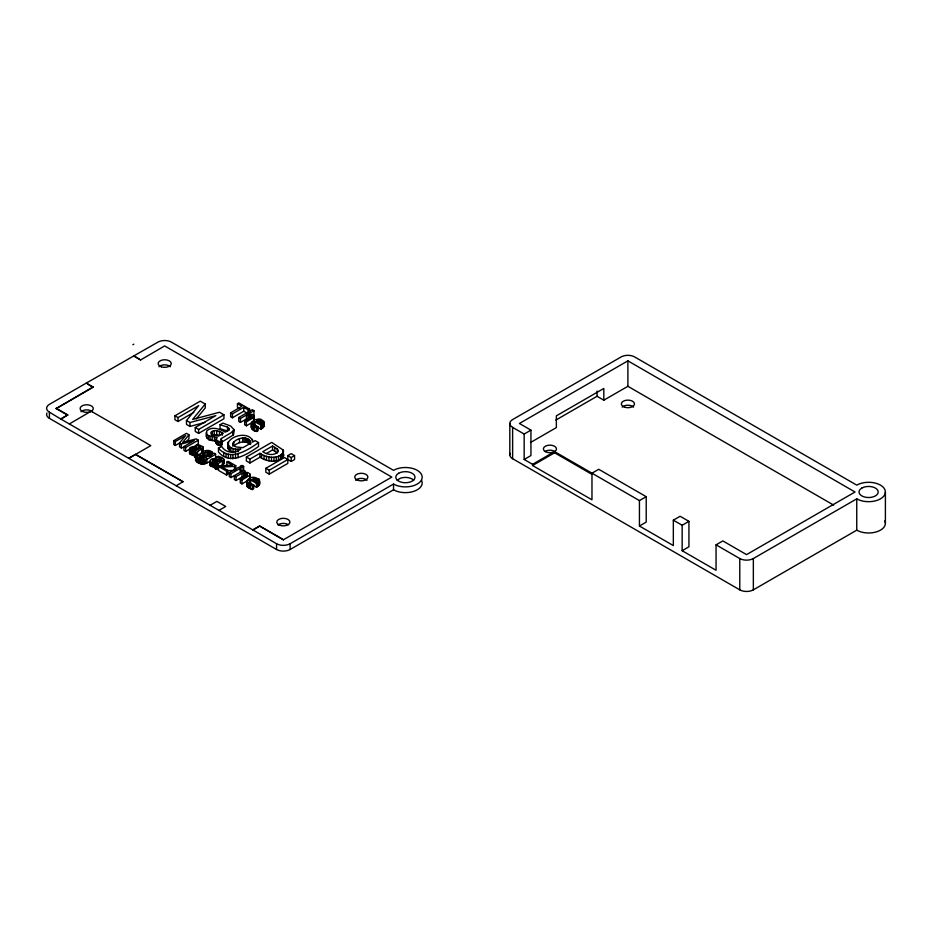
<?xml version="1.0" encoding="UTF-8"?>
<svg xmlns="http://www.w3.org/2000/svg" width="932" height="932" viewBox="0 0 932 932"><rect width="100%" height="100%" fill="white"/><g stroke="black" fill="none" stroke-linecap="round" stroke-linejoin="round"><path stroke-width="1.4" d="M421.613 480.446A16.776 9.693 0 0 1 413.785 491.339A16.776 9.693 0 0 1 393.537 489.801L290.12 549.496A9.588 5.534 0 0 1 276.559 549.496L276.559 543.74L252.84 529.912L259.609 526.009L283.34 539.71L259.609 526.009M290.12 549.496L290.12 543.74L393.537 484.046A16.776 9.693 0 0 0 417.268 484.046A16.776 9.693 0 0 0 417.268 470.345A16.776 9.693 0 0 0 393.537 470.345L171.919 342.417A9.588 5.534 0 0 0 158.393 341.869L86.373 383.04L93.13 387.223L56.188 408.565L93.142 386.943M393.537 489.801L393.537 484.046M646.214 496.686L639.434 500.601L639.434 526.009L646.214 522.095L646.214 496.686L598.74 469.285L591.971 473.188L591.971 499.797L532.556 465.511L532.556 464.334L524.168 459.464L524.168 434.044L530.937 430.13L530.937 455.562L524.168 459.464M532.556 465.511L554.587 452.789L554.587 451.612L639.434 500.601M283.631 456.028L283.165 450.028L271.701 442.397L246.363 457.03L246.363 460.944L249.927 463.006L259.993 457.193C266.47 461.946 280.229 463.845 283.654 455.002L283.165 453.942M283.654 451.088C280.229 459.93 266.47 458.031 259.993 453.278L249.927 459.092L246.363 457.03M259.504 479.933L258.735 481.774L256.475 483.324L250.615 479.945L249.496 480.97L249.461 482.869L253.69 484.896L253.69 488.811L252.351 489.58L247.411 486.923L247.12 480.807C251.756 472.244 266.634 481.133 256.475 487.238L250.615 483.859L250.615 479.945M259.492 484.454L258.805 478.838M263.907 421.823L263.127 423.652L260.878 425.213L255.007 421.823L253.9 422.86L253.865 424.747L258.094 426.774L258.094 430.689L256.754 431.458C249.112 431.318 249.485 419.33 256.987 419.435C263.593 416.767 267.228 426.786 260.878 429.128L255.007 425.738L255.007 421.823M263.896 426.332L263.208 424.631M203.164 447.908L202.896 452.241L202.815 446.638L197.747 444.319M217.622 467.829L223.505 464.148L223.855 459.394L222.259 457.659L218.368 456.214L216.97 457.018L216.97 459.627M223.773 463.728L223.855 459.394M221.362 442.42L233.14 435.058L233.827 429.466L230.623 426.006L222.853 423.116L220.069 424.724L220.069 428.638L227.478 431.027L227.478 427.112L220.069 424.724M233.676 434.219L233.827 429.466M251.349 427.357L251.943 425.889M247.05 486.224L247.12 480.807M202.896 448.327C200.298 450.086 196.419 451.612 196.57 453.733L196.57 457.647L194.415 456.319L194.916 451.484L190.606 450.61L189.65 448.28C192.947 444.203 197.677 450.401 200.706 447.733L200.065 446.312L196.361 445.123L196.361 449.038M194.415 456.319L194.916 455.399L189.732 453.802L189.406 449.084M233.676 430.304L230.938 432.844L221.362 438.506L220.802 439.846L222.119 440.743L222.119 444.657L220.488 445.869L217.412 444.727L216.177 443.201L216.177 439.287L217.191 437.458L208.558 435.698L206.799 434.265L206.659 431.038C211.832 425.959 220.01 428.976 225.323 432.192L228.771 429.955L229.155 429.011L227.478 427.112M216.177 443.201L216.399 438.413M223.773 459.814L217.331 464.264L217.995 468.947L217.191 469.553L215.024 468.214L215.537 463.39L211.215 462.505L210.271 460.187C213.556 456.109 218.298 462.307 221.327 459.639L220.674 458.218L216.97 457.018M215.024 468.214L215.537 467.305L210.341 465.709L210.026 460.979M189.406 452.999L189.65 452.195M210.026 464.893L210.271 464.101M211.319 432.064L211.343 433.881L212.275 434.662L218.519 436.118L223.331 433.333C219.929 431.236 214.791 429.081 211.319 432.064L211.319 434.673M212.601 460.688L213.079 461.992L216.201 462.715L218.612 461.328L215.292 460L213.055 460.303L212.601 463.297M200.997 456.971L200.31 458.835C196.815 451.251 210.679 447.115 212.834 453.686L213.894 453.068L215.583 454.047L215.583 457.962L212.205 459.919M227.956 443.108C231.8 434.545 250.091 431.528 253.003 441.85L255.135 440.626L258.525 442.584L258.525 446.498C247.609 454.199 229.82 465.849 218.484 451.985L218.484 448.071L221.816 446.614C225.87 453.406 235.179 453.779 240.864 448.851C236.367 449.853 228.27 448.886 227.956 443.108L227.967 448.245L229.4 450.482L233.058 452.486L233.058 448.572M228.422 445.752L227.967 448.245M249.403 414.938L249.403 418.852L246.467 418.922L240.444 422.394L238.755 421.415L238.755 417.501L240.444 418.48L246.467 415.008C255.228 414.076 251.512 418.817 244.673 420.915L244.673 424.829L246.363 425.808L253.038 421.951L254.017 421.182L254.11 415.614L252.164 414.414L247.994 414.123L253.958 410.674L253.958 414.589M254.017 421.182L254.378 416.429M249.625 479.293L249.718 473.736L247.772 472.536L243.601 472.233L245.349 471.231L243.66 470.252L243.648 466.35L241.959 465.383L240.281 466.35L240.281 472.221M247.12 484.733L247.551 484.011M203.223 453.709L202.768 455.212L206.485 456.587L211.669 454.35C211.028 450.389 205.285 451.612 203.223 453.709L203.223 456.319M232.697 443.481C236.017 437.842 249.124 434.708 250.696 443.178L242.972 447.64L236.029 446.952L232.895 444.925L232.697 443.481L232.697 446.09M174.925 415.788L200.275 401.156L205.25 404.034L192.668 419.412L219.498 412.259L223.948 414.833L223.948 418.748L198.609 433.38L195.254 431.434L195.254 427.52L215.875 415.625L189.965 422.511L186.482 420.507L198.679 405.641L178.012 417.571L174.925 415.788L174.925 419.703L178.012 421.485L193.809 412.363M196.268 418.934L205.25 407.948L205.25 404.034M173.783 440.65L186.458 433.333L188.951 434.778L182.66 442.455L196.07 438.89L198.295 440.172L198.295 444.086L185.631 451.403L183.954 450.436L183.954 446.521L194.264 440.568L181.309 444.016L179.561 443.015L185.666 435.57L175.333 441.547L173.783 440.65L173.783 444.564L175.333 445.461L179.923 442.805M186.249 441.978L188.951 438.692L188.951 434.778M192.435 448.397L191.992 449.702L193.763 450.575L195.58 450.808L197.992 449.422L193.425 448.082L192.435 448.397L192.435 451.006M254.017 417.268L246.363 421.893L244.673 420.915M249.625 475.378L241.959 480.015L240.281 479.036L240.281 482.951L241.959 483.929L248.646 480.073M397.09 480.178L400.609 478.151A9.588 5.534 0 0 1 413.703 480.178M216.177 439.287L217.412 440.813L220.488 441.954L222.119 440.743M215.024 464.299L217.191 465.639L217.995 465.033M197.001 455.923L201.79 453.092L201.79 449.177M132.903 344.712L133.835 344.176M86.373 383.04L49.408 404.36A9.588 5.534 0 0 0 49.408 412.189L49.408 418.352L276.559 549.496M140.604 359.95L133.835 355.919L140.604 359.95L164.661 345.935L391.813 477.079L283.34 539.826M60.941 418.852L67.721 414.938L60.941 419.109L49.408 412.189M239.71 408.892L237.462 407.599L237.462 403.684L238.813 402.904L249.601 409.125L249.601 411.746M195.254 427.52L198.609 429.466L223.948 414.833M247.131 413.167L243.753 411.222L232.429 417.769L230.635 416.732L230.635 412.818L241.959 406.27L237.462 403.684M230.635 412.818L232.429 413.855L243.753 407.307L248.25 409.905L249.601 409.125M183.954 446.521L185.631 447.488L198.295 440.172M238.755 417.501L252.281 409.696L253.958 410.674M251.349 423.443L253.341 426.169L256.754 427.543L258.094 426.774M215.583 454.047C210.131 457.903 201.23 463.728 195.569 456.797L197.235 456.063L199.425 458.125L202.314 458.928L206.753 457.181C204.504 457.682 200.462 457.204 200.298 454.303M182.987 481.739L135.524 454.455L128.744 458.311L176.218 485.77L182.987 481.739L135.524 454.35L128.744 458.311L60.941 419.109M258.525 442.584C247.609 450.284 229.82 461.934 218.484 448.071M235.738 469.6L235.738 465.685L234.468 466.419L221.956 467.002L227.816 470.38L227.816 474.295L226.558 475.029L218.612 470.439L218.612 466.524L219.87 465.79L232.394 465.208L226.907 462.039L226.907 465.953M226.907 462.039L228.165 461.317L235.738 465.685M218.612 466.524L226.558 471.114L227.816 470.38M272.575 446.009L262.719 451.705C267.193 454.758 273.903 456.039 278.109 451.834L278.388 450.482L277.293 449.014L272.575 446.009L272.575 449.923L266.412 453.488M229.295 472.699L238.592 467.328L240.281 468.307L230.973 473.666L229.295 472.699L229.295 476.613L230.973 477.58L243.66 470.252M240.281 466.35L241.959 467.328L243.648 466.35M245 473.06L245 476.974L242.064 477.033L236.052 480.516L234.363 479.537L234.363 475.623L236.052 476.602L242.064 473.118C250.825 472.198 247.108 476.939 240.281 479.036M265.853 468.283L284.446 457.542L291.192 461.457L294.57 459.511L294.57 455.597L291.192 453.651L287.825 455.597L287.825 463.414L269.22 474.143L265.853 472.198L265.853 468.283L269.22 470.229L287.825 459.499M287.825 455.597L291.192 457.542L294.57 455.597M210.119 505.295L216.9 501.393L225.707 506.472L218.938 510.387L176.218 485.77M246.957 481.564L248.937 484.291L252.351 485.665L253.69 484.896M252.84 530.04L259.609 526.126M682.154 550.707L688.934 546.793L688.934 521.349L682.154 525.252L682.154 550.707L716.056 570.279L716.056 544.836L722.836 540.921L746.555 554.622L855.028 491.991L627.888 360.847L519.415 423.478L530.937 430.13M555.833 420.076L597.062 396.275L597.062 391.056M597.062 396.275L603.819 400.189L627.888 386.302L833.697 505.121M530.494 442.525L556.357 427.59L556.357 415.847L603.819 388.446L603.819 400.189M532.556 464.334L554.587 451.612M639.434 526.009L673.335 545.581L673.335 520.173L680.115 516.258L688.934 521.349M716.056 544.836L739.775 558.536A9.588 5.534 0 0 0 753.347 558.536L856.753 498.841A16.776 9.693 0 0 0 880.484 498.841A16.776 9.693 0 0 0 880.484 485.141A16.776 9.693 0 0 0 856.753 485.141L635.135 357.212A9.588 5.534 0 0 0 621.609 356.665L512.623 419.563A9.588 5.534 0 0 0 512.623 427.392L512.623 458.707L739.775 589.851A9.588 5.534 0 0 0 753.347 589.851L856.753 530.157A16.776 9.693 0 0 0 877.012 531.694A16.776 9.693 0 0 0 884.829 520.802M69.329 423.967L92.408 410.464A6.594 3.81 0 0 0 87.853 404.814A6.594 3.81 0 0 0 80.21 409.23A6.594 3.81 0 0 0 89.996 411.862L91.359 411.315L150.786 445.613L135.524 454.455M195.569 456.797L195.569 460.711C198.865 464.672 204.854 465.056 208.826 461.864M210.411 456.202L207.65 455.678L204.434 456.785L204.434 452.87M249.298 439.881L249.298 443.795C244.685 440.009 237.94 442.514 233.804 445.834L233.804 441.919M257.71 420.612L256.358 421.136L260.459 423.501L261.915 422.103L260.086 420.483L257.71 420.612L257.71 423.221M219.463 431.365L219.463 435.279L214.197 434.557L212.216 435.209L212.216 431.295M186.482 420.507L186.482 424.421L189.965 426.425L204.958 422.441M179.561 443.015L179.561 446.929L181.309 447.931L183.895 447.243M254.553 478.512L251.955 479.258L256.055 481.623L257.512 480.225L256.719 479.013L254.553 478.512L254.553 481.122M227.513 470.648L234.468 470.334L234.468 466.419M206.17 432.646L206.17 436.56L208.558 439.613L217.191 441.372M194.415 452.404L196.57 453.733M222.119 444.657L221.397 444.319L221.362 438.506M197.025 456.878L197.386 453.127M217.331 468.179L217.995 468.947M56.188 408.565L67.721 415.194M512.623 427.392L524.168 434.044M673.335 520.173L682.154 525.252M554.587 452.789L591.715 474.225M272.575 449.923L277.293 452.929L277.293 449.014M240.281 470.264L241.959 471.243L241.959 467.328M56.188 408.274L67.721 414.938M218.938 510.387L252.84 529.912M87.492 383.972L93.13 387.223M223.435 462.458L223.855 463.309M254.378 420.344L254.11 415.614M885.4 491.991L885.4 523.306M856.753 498.841L856.753 530.157M753.347 558.536L753.347 589.851M739.775 558.536L739.775 589.851M627.888 360.847L627.888 386.302M509.816 423.478L509.816 454.793M291.192 457.542L291.192 461.457M283.165 450.028L283.107 457.053M282.081 454.164L282.081 458.078M280.555 455.189L280.555 459.103M278.482 456.191L278.482 460.105M276.268 456.866L276.268 460.781M274.789 447.29L274.789 451.205M273.938 457.228L273.938 461.142M271.48 457.262L271.48 461.177M269.22 470.229L269.22 474.143M268.975 456.971L268.975 460.886M266.494 456.365L266.494 460.28M264.024 455.433L264.024 459.36M263.674 421.252L263.628 426.949M263.127 423.652L263.127 427.567M262.393 424.281L262.393 428.196M261.799 421.474L261.799 424.083M261.589 454.199L261.589 458.113M261.403 424.91L261.403 428.825M261.111 420.891L261.111 423.501M260.878 425.213L260.878 429.128M260.086 420.483L260.086 423.093M259.993 453.278L259.993 457.193M259.282 479.374L259.236 485.059M258.956 420.39L258.956 423M258.735 481.774L258.735 485.688M257.989 482.392L257.989 486.318M257.011 483.032L257.011 486.947M256.754 427.543L256.754 431.458M256.719 479.013L256.719 482.927M256.475 483.324L256.475 487.238M255.683 478.605L255.683 482.52M254.797 426.856L254.797 430.782M253.9 422.86L253.9 425.47M253.341 426.169L253.341 430.083M252.444 425.551L252.444 429.466M252.444 439.333L252.444 441.943M252.351 485.665L252.351 489.58M251.908 415.928L251.908 418.538M251.943 421.975L251.815 428.813M251.407 415.521L251.407 418.13M251.524 422.697L251.454 428.103M250.522 415.148L250.522 417.757M250.568 441.943L250.568 444.552M250.393 484.978L250.393 488.892M250.102 440.836L250.102 443.446M249.927 459.092L249.927 463.006M249.986 474.551L249.986 478.466L249.718 473.736M249.496 480.97L249.496 483.592M248.937 484.291L248.937 488.205M248.25 409.905L248.25 413.82M248.168 439.054L248.168 442.968M248.052 414.891L248.052 418.806M248.04 483.673L248.04 487.587M247.411 483.009L247.411 486.923M246.945 438.483L246.945 442.397M247.015 473.631L247.015 476.24M246.467 415.008L246.467 418.922M246.363 421.893L246.363 425.808M246.118 473.27L246.118 477.184M245.617 438.122L245.617 442.036M244.184 437.97L244.184 441.885M243.753 407.307L243.753 411.222M243.648 473.013L243.648 476.928M242.646 438.017L242.646 441.931M242.064 473.118L242.064 477.033M241.959 480.015L241.959 483.929M240.444 418.48L240.444 422.394M239.442 438.727L239.442 442.642M238.079 449.212L238.079 451.822M238.079 453.861L238.079 457.775M236.052 476.602L236.052 480.516M235.47 449.119L235.47 453.034M235.516 454.583L235.516 458.497M233.14 431.143L233.14 435.058M232.942 454.863L232.942 458.777M232.429 413.855L232.429 417.769M230.833 447.57L230.833 451.484M230.973 473.666L230.973 477.58M230.658 454.723L230.658 458.637M229.4 446.568L229.4 450.482M228.724 428.068L228.724 430.677M228.422 441.838L228.445 449.41M228.363 454.245L228.363 458.16M226.558 471.114L226.558 475.029M226.057 453.418L226.057 457.332M223.727 452.253L223.727 456.167M223.435 458.544L223.505 464.148M222.41 461.084L222.41 464.998M222.235 432.669L222.235 435.279M221.303 458.695L221.303 461.305M220.674 458.218L220.674 460.827M220.488 441.954L220.488 445.869M219.09 457.53L219.09 461.445M218.88 441.5L218.88 445.414M218.193 463.507L218.193 467.421M217.645 464.858L217.645 468.773M217.412 440.813L217.412 444.727M217.191 465.639L217.191 469.553M216.702 430.677L216.702 434.592M216.678 460.338L216.678 462.948M216.515 440.09L216.515 444.005M216.375 465.406L216.375 469.32M215.537 463.39L215.642 468.982M215.292 460L215.292 462.61M215.141 463.868L215.199 468.621M214.465 437.294L214.465 441.209M214.197 430.642L214.197 434.557M214.174 463.309L214.174 467.223M214.034 459.977L214.034 462.587M213.055 460.303L213.055 462.913M212.997 463.134L212.997 467.048M212.123 436.945L212.123 440.859M212.088 451.88L212.088 454.49M212.018 462.866L212.018 466.781M211.378 453.173L211.378 455.783M211.215 462.505L211.215 466.419M210.982 452.696L210.982 455.305M210.411 452.276L210.411 454.898M210.341 461.794L210.341 465.709M210.154 436.421L210.154 440.335M209.793 451.997L209.793 455.911M209.129 451.822L209.129 455.736M208.558 435.698L208.558 439.613M208.419 451.74L208.419 455.655M207.65 451.764L207.65 455.678M206.799 434.265L206.799 438.18M206.869 459.01L206.869 462.924M206.042 452.125L206.042 456.039M205.366 459.686L205.366 463.6M204.085 460.047L204.085 463.961M203.234 447.488L203.234 451.403L202.815 446.638M202.85 457.041L202.85 459.651M202.792 460.187L202.792 464.101M201.743 456.54L201.743 459.15M201.65 460.117L201.65 464.031M201.021 456.039L201.021 458.649M200.683 446.789L200.683 449.399M200.531 453.674L200.543 459.418M200.508 459.884L200.508 463.798M200.065 446.312L200.065 448.921M199.355 459.464L199.355 463.379M198.609 429.466L198.609 433.38M198.469 445.624L198.469 449.539M198.19 458.882L198.19 462.796M197.584 451.612L197.584 455.527M196.722 457.892L196.722 461.806M196.058 448.443L196.058 451.053M195.767 453.5L195.767 457.426M194.916 451.484L195.033 457.076M194.672 448.094L194.578 456.715M193.553 451.403L193.553 455.317M193.425 448.082L193.425 451.997M192.388 451.228L192.388 455.142M191.398 450.96L191.398 454.886M190.606 450.61L190.606 454.525M189.965 422.511L189.965 426.425M189.65 448.28L189.732 453.802M185.631 447.488L185.631 451.403M181.309 444.016L181.309 447.931M178.012 417.571L178.012 421.485M175.333 441.547L175.333 445.461M545.267 451.321A6.594 3.81 0 0 1 554.587 451.321M622.192 407.086A6.594 3.81 0 0 1 633.609 407.086M512.623 458.707A9.588 5.534 0 0 1 510.142 453.36M158.976 366.73A6.594 3.81 0 0 1 170.393 366.73M277.981 524.972A6.594 3.81 0 0 1 288.431 524.763M80.991 411.746A6.594 3.81 0 0 1 92.408 411.746M290.12 543.74A9.588 5.534 0 0 1 276.559 543.74M49.408 418.352A9.588 5.534 0 0 1 46.926 413.004M355.605 480.26A6.594 3.81 0 0 1 367.033 480.26M398.616 473.281L397.09 474.423A9.588 5.534 0 0 0 403.731 482.648A9.588 5.534 0 0 0 414.845 476.24A9.588 5.534 0 0 0 400.609 472.408L398.616 473.281M861.832 488.065L860.318 489.218A9.588 5.534 0 0 0 866.946 497.443A9.588 5.534 0 0 0 878.061 491.036A9.588 5.534 0 0 0 863.824 487.191L861.832 488.065M545.267 451.612A6.594 3.81 0 0 0 556.288 449.911A6.594 3.81 0 0 0 548.214 445.251A6.594 3.81 0 0 0 545.267 451.612M624.603 407.202A6.594 3.81 0 0 0 634.494 403.906A6.594 3.81 0 0 0 624.603 400.609A6.594 3.81 0 0 0 624.603 407.202M161.387 366.835A6.594 3.81 0 0 0 171.278 363.538A6.594 3.81 0 0 0 161.387 360.253A6.594 3.81 0 0 0 161.387 366.835M279.507 525.182A6.594 3.81 0 0 0 289.899 522.468A6.594 3.81 0 0 0 280.614 518.623A6.594 3.81 0 0 0 279.507 525.182M358.028 480.364A6.594 3.81 0 0 0 367.907 477.067A6.594 3.81 0 0 0 358.028 473.771A6.594 3.81 0 0 0 358.028 480.364"/></g></svg>
